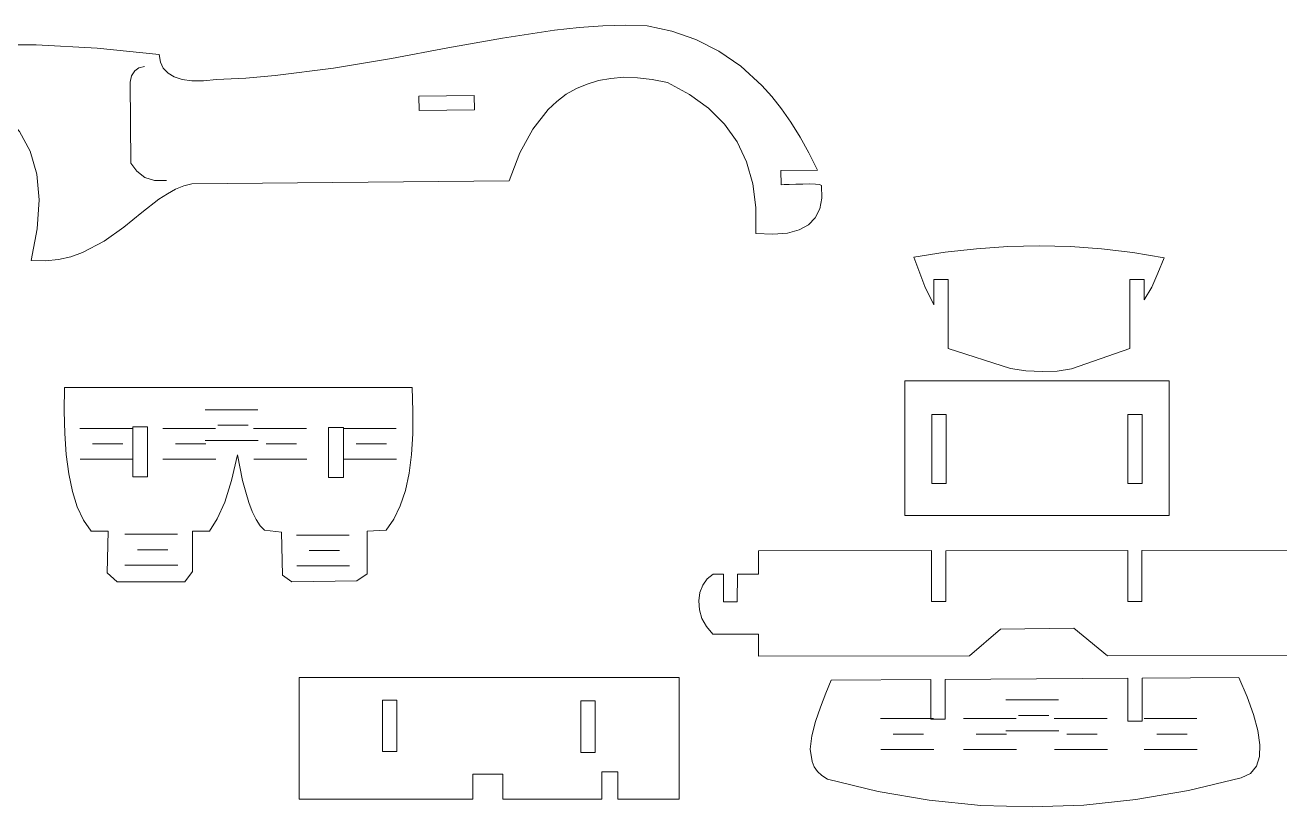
# Model space of a CAD drawing. Header units: millimetres. Extents: x -278 to 544, y 0 to 574.
# Drawn here: x 125.8 to 389, y 410.2 to 574.2 of the extents above; entities that cross this region are included whole.
import ezdxf

# ---------------------------------------------------------------- set-up
doc = ezdxf.new("R2010")
doc.units = ezdxf.units.MM
doc.header["$MEASUREMENT"] = 0
doc.layers.add('Camada 1', color=7, linetype='Continuous')
doc.layers.add('P', color=7, linetype='Continuous')

msp = doc.modelspace()

# ---------------------------------------------------------------- linework, layer by layer
at = {"layer": 'Camada 1', "color": 250, "lineweight": 9}
for points, knots in [([(146.5209, 531.8357), (146.5209, 531.8357), (150.3519, 534.8921), (150.3519, 534.8921), (150.3519, 534.8921), (150.3519, 534.8921), (153.9219, 537.6548), (153.9219, 537.6548), (153.9219, 537.6548), (153.9219, 537.6548), (155.6827, 538.8372), (155.6827, 538.8372), (155.6827, 538.8372), (155.6827, 538.8372), (157.4187, 539.8077), (157.4187, 539.8077), (157.4187, 539.8077), (157.4187, 539.8077), (159.1053, 540.4868), (159.1053, 540.4868), (159.1053, 540.4868), (159.1053, 540.4868), (160.8473, 540.8754), (160.8473, 540.8754), (160.8473, 540.8754), (160.8473, 540.8754), (227.3342, 541.5656), (227.3342, 541.5656), (227.3342, 541.5656), (227.3342, 541.5656), (229.575, 547.3822), (229.575, 547.3822), (229.575, 547.3822), (229.575, 547.3822), (232.303, 552.3593), (232.303, 552.3593), (232.303, 552.3593), (232.303, 552.3593), (235.5407, 556.4941), (235.5407, 556.4941), (235.5407, 556.4941), (235.5407, 556.4941), (237.3488, 558.1795), (237.3488, 558.1795), (237.3488, 558.1795), (237.3488, 558.1795), (239.3178, 559.682), (239.3178, 559.682), (239.3178, 559.682), (239.3178, 559.682), (241.4473, 560.8951), (241.4473, 560.8951), (241.4473, 560.8951), (241.4473, 560.8951), (243.7131, 561.8442), (243.7131, 561.8442), (243.7131, 561.8442), (243.7131, 561.8442), (246.1148, 562.5577), (246.1148, 562.5577), (246.1148, 562.5577), (246.1148, 562.5577), (248.702, 563.0346), (248.702, 563.0346), (248.702, 563.0346), (248.702, 563.0346), (251.4255, 563.2474), (251.4255, 563.2474), (251.4255, 563.2474), (251.4255, 563.2474), (254.2842, 563.145), (254.2842, 563.145), (254.2842, 563.145), (254.2842, 563.145), (257.3301, 562.7791), (257.3301, 562.7791), (257.3301, 562.7791), (257.3301, 562.7791), (260.5648, 562.1512), (260.5648, 562.1512), (260.5648, 562.1512), (260.5648, 562.1512), (265.1959, 559.6596), (265.1959, 559.6596), (265.1959, 559.6596), (265.1959, 559.6596), (269.1937, 556.7639), (269.1937, 556.7639), (269.1937, 556.7639), (269.1937, 556.7639), (272.5107, 553.4112), (272.5107, 553.4112), (272.5107, 553.4112), (272.5107, 553.4112), (275.1415, 549.6823), (275.1415, 549.6823), (275.1415, 549.6823), (275.1415, 549.6823), (277.1171, 545.4951), (277.1171, 545.4951), (277.1171, 545.4951), (277.1171, 545.4951), (278.4606, 540.9308), (278.4606, 540.9308), (278.4606, 540.9308), (278.4606, 540.9308), (279.0944, 535.9376), (279.0944, 535.9376), (279.0944, 535.9376), (279.0944, 535.9376), (279.0712, 530.5131), (279.0712, 530.5131), (279.0712, 530.5131), (279.0712, 530.5131), (282.646, 530.3642), (282.646, 530.3642), (282.646, 530.3642), (282.646, 530.3642), (285.7129, 530.582), (285.7129, 530.582), (285.7129, 530.582), (285.7129, 530.582), (288.1662, 531.242), (288.1662, 531.242), (288.1662, 531.242), (288.1662, 531.242), (290.1399, 532.2946), (290.1399, 532.2946), (290.1399, 532.2946), (290.1399, 532.2946), (291.5272, 533.764), (291.5272, 533.764), (291.5272, 533.764), (291.5272, 533.764), (292.4874, 535.6266), (292.4874, 535.6266), (292.4874, 535.6266), (292.4874, 535.6266), (292.9125, 537.8796), (292.9125, 537.8796), (292.9125, 537.8796), (292.9125, 537.8796), (292.859, 540.5777), (292.859, 540.5777), (292.859, 540.5777), (292.859, 540.5777), (292.4599, 540.7326), (292.4599, 540.7326), (292.4599, 540.7326), (292.4599, 540.7326), (291.5858, 540.83), (291.5858, 540.83), (291.5858, 540.83), (291.5858, 540.83), (290.3688, 540.8699), (290.3688, 540.8699), (290.3688, 540.8699), (290.3688, 540.8699), (288.9139, 540.8548), (288.9139, 540.8548), (288.9139, 540.8548), (288.9139, 540.8548), (287.4575, 540.8397), (287.4575, 540.8397), (287.4575, 540.8397), (287.4575, 540.8397), (286.1096, 540.7732), (286.1096, 540.7732), (286.1096, 540.7732), (286.1096, 540.7732), (284.9985, 540.7346), (284.9985, 540.7346), (284.9985, 540.7346), (284.9985, 540.7346), (284.364, 540.7281), (284.364, 540.7281), (284.364, 540.7281), (284.364, 540.7281), (284.333, 543.7174), (284.333, 543.7174), (284.333, 543.7174), (284.333, 543.7174), (292.005, 543.797), (292.005, 543.797), (292.005, 543.797), (292.005, 543.797), (290.1948, 547.3769), (290.1948, 547.3769), (290.1948, 547.3769), (290.1948, 547.3769), (288.387, 550.7184), (288.387, 550.7184), (288.387, 550.7184), (288.387, 550.7184), (286.4497, 553.8214), (286.4497, 553.8214), (286.4497, 553.8214), (286.4497, 553.8214), (284.4902, 556.6047), (284.4902, 556.6047), (284.4902, 556.6047), (284.4902, 556.6047), (282.4246, 559.2039), (282.4246, 559.2039), (282.4246, 559.2039), (282.4246, 559.2039), (280.3108, 561.5356), (280.3108, 561.5356), (280.3108, 561.5356), (280.3108, 561.5356), (275.9292, 565.5658), (275.9292, 565.5658), (275.9292, 565.5658), (275.9292, 565.5658), (271.2924, 568.7459), (271.2924, 568.7459), (271.2924, 568.7459), (271.2924, 568.7459), (266.4777, 571.156), (266.4777, 571.156), (266.4777, 571.156), (266.4777, 571.156), (261.4853, 572.9043), (261.4853, 572.9043), (261.4853, 572.9043), (261.4853, 572.9043), (256.3147, 574.0402), (256.3147, 574.0402), (256.3147, 574.0402), (256.3147, 574.0402), (251.7872, 574.2062), (251.7872, 574.2062), (251.7872, 574.2062), (251.7872, 574.2062), (247.0258, 574.0773), (247.0258, 574.0773), (247.0258, 574.0773), (247.0258, 574.0773), (242.0299, 573.7074), (242.0299, 573.7074), (242.0299, 573.7074), (242.0299, 573.7074), (236.8499, 573.1511), (236.8499, 573.1511), (236.8499, 573.1511), (236.8499, 573.1511), (225.9917, 571.4768), (225.9917, 571.4768), (225.9917, 571.4768), (225.9917, 571.4768), (214.5298, 569.4257), (214.5298, 569.4257), (214.5298, 569.4257), (214.5298, 569.4257), (202.6724, 567.186), (202.6724, 567.186), (202.6724, 567.186), (202.6724, 567.186), (190.5219, 565.1547), (190.5219, 565.1547), (190.5219, 565.1547), (190.5219, 565.1547), (178.2599, 563.5994), (178.2599, 563.5994), (178.2599, 563.5994), (178.2599, 563.5994), (172.1269, 563.0857), (172.1269, 563.0857), (172.1269, 563.0857), (172.1269, 563.0857), (165.9647, 562.7832), (165.9647, 562.7832), (165.9647, 562.7832), (165.9647, 562.7832), (163.243, 562.5434), (163.243, 562.5434), (163.243, 562.5434), (163.243, 562.5434), (160.8084, 562.5452), (160.8084, 562.5452), (160.8084, 562.5452), (160.8084, 562.5452), (158.794, 562.8153), (158.794, 562.8153), (158.794, 562.8153), (158.794, 562.8153), (157.122, 563.3274), (157.122, 563.3274), (157.122, 563.3274), (157.122, 563.3274), (155.8179, 564.1074), (155.8179, 564.1074), (155.8179, 564.1074), (155.8179, 564.1074), (154.8275, 565.1547), (154.8275, 565.1547), (154.8275, 565.1547), (154.8275, 565.1547), (154.232, 566.4461), (154.232, 566.4461), (154.232, 566.4461), (154.232, 566.4461), (153.9771, 568.0305), (153.9771, 568.0305), (153.9771, 568.0305), (153.9771, 568.0305), (140.9454, 569.3773), (140.9454, 569.3773), (140.9454, 569.3773), (140.9454, 569.3773), (128.1575, 570.0651), (128.1575, 570.0651), (128.1575, 570.0651), (128.1575, 570.0651), (115.5626, 570.0919), (115.5626, 570.0919), (115.5626, 570.0919), (115.5626, 570.0919), (103.1594, 569.5671), (103.1594, 569.5671), (103.1594, 569.5671), (103.1594, 569.5671), (98.2213, 568.5363), (98.2213, 568.5363), (98.2213, 568.5363), (98.2213, 568.5363), (93.656, 567.4313), (93.656, 567.4313), (93.656, 567.4313), (93.656, 567.4313), (89.4597, 566.3287), (89.4597, 566.3287), (89.4597, 566.3287), (89.4597, 566.3287), (85.6345, 565.1774), (85.6345, 565.1774), (85.6345, 565.1774), (85.6345, 565.1774), (82.1545, 564.0043), (82.1545, 564.0043), (82.1545, 564.0043), (82.1545, 564.0043), (79.0185, 562.7806), (79.0185, 562.7806), (79.0185, 562.7806), (79.0185, 562.7806), (76.2266, 561.5081), (76.2266, 561.5081), (76.2266, 561.5081), (76.2266, 561.5081), (73.7277, 560.1861), (73.7277, 560.1861), (73.7277, 560.1861), (73.7277, 560.1861), (71.598, 558.8409), (71.598, 558.8409), (71.598, 558.8409), (71.598, 558.8409), (69.7326, 557.4715), (69.7326, 557.4715), (69.7326, 557.4715), (69.7326, 557.4715), (68.2128, 556.0531), (68.2128, 556.0531), (68.2128, 556.0531), (68.2128, 556.0531), (66.9842, 554.6123), (66.9842, 554.6123), (66.9842, 554.6123), (66.9842, 554.6123), (66.0468, 553.1475), (66.0468, 553.1475), (66.0468, 553.1475), (66.0468, 553.1475), (65.428, 551.632), (65.428, 551.632), (65.428, 551.632), (65.428, 551.632), (65.0462, 550.1204), (65.0462, 550.1204), (65.0462, 550.1204), (65.0462, 550.1204), (64.9577, 548.5309), (64.9577, 548.5309), (64.9577, 548.5309), (64.9577, 548.5309), (71.4658, 548.5985), (71.4658, 548.5985), (71.4658, 548.5985), (71.4658, 548.5985), (71.4966, 545.6361), (71.4966, 545.6361), (71.4966, 545.6361), (71.4966, 545.6361), (60.4682, 545.1781), (60.4682, 545.1781), (60.4682, 545.1781), (60.4682, 545.1781), (60.9684, 542.8012), (60.9684, 542.8012), (60.9684, 542.8012), (60.9684, 542.8012), (61.9415, 540.8267), (61.9415, 540.8267), (61.9415, 540.8267), (61.9415, 540.8267), (63.4663, 539.3079), (63.4663, 539.3079), (63.4663, 539.3079), (63.4663, 539.3079), (65.4878, 538.2174), (65.4878, 538.2174), (65.4878, 538.2174), (65.4878, 538.2174), (68.009, 537.5295), (68.009, 537.5295), (68.009, 537.5295), (68.009, 537.5295), (71.0542, 537.2431), (71.0542, 537.2431), (71.0542, 537.2431), (71.0542, 537.2431), (74.6259, 537.3867), (74.6259, 537.3867), (74.6259, 537.3867), (74.6259, 537.3867), (78.7212, 537.9587), (78.7212, 537.9587), (78.7212, 537.9587), (78.7212, 537.9587), (79.1631, 541.1915), (79.1631, 541.1915), (79.1631, 541.1915), (79.1631, 541.1915), (79.9001, 544.1888), (79.9001, 544.1888), (79.9001, 544.1888), (79.9001, 544.1888), (80.7699, 546.949), (80.7699, 546.949), (80.7699, 546.949), (80.7699, 546.949), (81.9081, 549.4479), (81.9081, 549.4479), (81.9081, 549.4479), (81.9081, 549.4479), (83.2614, 551.7376), (83.2614, 551.7376), (83.2614, 551.7376), (83.2614, 551.7376), (84.8277, 553.7385), (84.8277, 553.7385), (84.8277, 553.7385), (84.8277, 553.7385), (86.608, 555.503), (86.608, 555.503), (86.608, 555.503), (86.608, 555.503), (88.6034, 557.0583), (88.6034, 557.0583), (88.6034, 557.0583), (88.6034, 557.0583), (90.8653, 558.3794), (90.8653, 558.3794), (90.8653, 558.3794), (90.8653, 558.3794), (93.3151, 559.3829), (93.3151, 559.3829), (93.3151, 559.3829), (93.3151, 559.3829), (96.0067, 560.2058), (96.0067, 560.2058), (96.0067, 560.2058), (96.0067, 560.2058), (98.8837, 560.7907), (98.8837, 560.7907), (98.8837, 560.7907), (98.8837, 560.7907), (102.029, 561.1144), (102.029, 561.1144), (102.029, 561.1144), (102.029, 561.1144), (105.3886, 561.1763), (105.3886, 561.1763), (105.3886, 561.1763), (105.3886, 561.1763), (108.9636, 561.0019), (108.9636, 561.0019), (108.9636, 561.0019), (108.9636, 561.0019), (112.7508, 560.6167), (112.7508, 560.6167), (112.7508, 560.6167), (112.7508, 560.6167), (117.59, 558.3118), (117.59, 558.3118), (117.59, 558.3118), (117.59, 558.3118), (121.5622, 555.4174), (121.5622, 555.4174), (121.5622, 555.4174), (121.5622, 555.4174), (124.6952, 551.8767), (124.6952, 551.8767), (124.6952, 551.8767), (124.6952, 551.8767), (126.9087, 547.746), (126.9087, 547.746), (126.9087, 547.746), (126.9087, 547.746), (128.2804, 542.9179), (128.2804, 542.9179), (128.2804, 542.9179), (128.2804, 542.9179), (128.7864, 537.5259), (128.7864, 537.5259), (128.7864, 537.5259), (128.7864, 537.5259), (128.399, 531.4885), (128.399, 531.4885), (128.399, 531.4885), (128.399, 531.4885), (127.1468, 524.8077), (127.1468, 524.8077), (127.1468, 524.8077), (127.1468, 524.8077), (130.1102, 524.7319), (130.1102, 524.7319), (130.1102, 524.7319), (130.1102, 524.7319), (132.8331, 524.9987), (132.8331, 524.9987), (132.8331, 524.9987), (132.8331, 524.9987), (135.4459, 525.6079), (135.4459, 525.6079), (135.4459, 525.6079), (135.4459, 525.6079), (137.8985, 526.4809), (137.8985, 526.4809), (137.8985, 526.4809), (137.8985, 526.4809), (142.45, 528.9088), (142.45, 528.9088), (142.45, 528.9088), (142.45, 528.9088), (146.5209, 531.8357), (146.5209, 531.8357)], [0, 0, 0, 0, 0.00724638, 0.00724638, 0.00724638, 0.00724638, 0.01449275, 0.01449275, 0.01449275, 0.01449275, 0.02173913, 0.02173913, 0.02173913, 0.02173913, 0.02898551, 0.02898551, 0.02898551, 0.02898551, 0.03623188, 0.03623188, 0.03623188, 0.03623188, 0.04347826, 0.04347826, 0.04347826, 0.04347826, 0.05072464, 0.05072464, 0.05072464, 0.05072464, 0.05797101, 0.05797101, 0.05797101, 0.05797101, 0.06521739, 0.06521739, 0.06521739, 0.06521739, 0.07246377, 0.07246377, 0.07246377, 0.07246377, 0.07971014, 0.07971014, 0.07971014, 0.07971014, 0.08695652, 0.08695652, 0.08695652, 0.08695652, 0.0942029, 0.0942029, 0.0942029, 0.0942029, 0.10144928, 0.10144928, 0.10144928, 0.10144928, 0.10869565, 0.10869565, 0.10869565, 0.10869565, 0.11594203, 0.11594203, 0.11594203, 0.11594203, 0.12318841, 0.12318841, 0.12318841, 0.12318841, 0.13043478, 0.13043478, 0.13043478, 0.13043478, 0.13768116, 0.13768116, 0.13768116, 0.13768116, 0.14492754, 0.14492754, 0.14492754, 0.14492754, 0.15217391, 0.15217391, 0.15217391, 0.15217391, 0.15942029, 0.15942029, 0.15942029, 0.15942029, 0.16666667, 0.16666667, 0.16666667, 0.16666667, 0.17391304, 0.17391304, 0.17391304, 0.17391304, 0.18115942, 0.18115942, 0.18115942, 0.18115942, 0.1884058, 0.1884058, 0.1884058, 0.1884058, 0.19565217, 0.19565217, 0.19565217, 0.19565217, 0.20289855, 0.20289855, 0.20289855, 0.20289855, 0.21014493, 0.21014493, 0.21014493, 0.21014493, 0.2173913, 0.2173913, 0.2173913, 0.2173913, 0.22463768, 0.22463768, 0.22463768, 0.22463768, 0.23188406, 0.23188406, 0.23188406, 0.23188406, 0.23913043, 0.23913043, 0.23913043, 0.23913043, 0.24637681, 0.24637681, 0.24637681, 0.24637681, 0.25362319, 0.25362319, 0.25362319, 0.25362319, 0.26086957, 0.26086957, 0.26086957, 0.26086957, 0.26811594, 0.26811594, 0.26811594, 0.26811594, 0.27536232, 0.27536232, 0.27536232, 0.27536232, 0.2826087, 0.2826087, 0.2826087, 0.2826087, 0.28985507, 0.28985507, 0.28985507, 0.28985507, 0.29710145, 0.29710145, 0.29710145, 0.29710145, 0.30434783, 0.30434783, 0.30434783, 0.30434783, 0.3115942, 0.3115942, 0.3115942, 0.3115942, 0.31884058, 0.31884058, 0.31884058, 0.31884058, 0.32608696, 0.32608696, 0.32608696, 0.32608696, 0.33333333, 0.33333333, 0.33333333, 0.33333333, 0.34057971, 0.34057971, 0.34057971, 0.34057971, 0.34782609, 0.34782609, 0.34782609, 0.34782609, 0.35507246, 0.35507246, 0.35507246, 0.35507246, 0.36231884, 0.36231884, 0.36231884, 0.36231884, 0.36956522, 0.36956522, 0.36956522, 0.36956522, 0.37681159, 0.37681159, 0.37681159, 0.37681159, 0.38405797, 0.38405797, 0.38405797, 0.38405797, 0.39130435, 0.39130435, 0.39130435, 0.39130435, 0.39855072, 0.39855072, 0.39855072, 0.39855072, 0.4057971, 0.4057971, 0.4057971, 0.4057971, 0.41304348, 0.41304348, 0.41304348, 0.41304348, 0.42028986, 0.42028986, 0.42028986, 0.42028986, 0.42753623, 0.42753623, 0.42753623, 0.42753623, 0.43478261, 0.43478261, 0.43478261, 0.43478261, 0.44202899, 0.44202899, 0.44202899, 0.44202899, 0.44927536, 0.44927536, 0.44927536, 0.44927536, 0.45652174, 0.45652174, 0.45652174, 0.45652174, 0.46376812, 0.46376812, 0.46376812, 0.46376812, 0.47101449, 0.47101449, 0.47101449, 0.47101449, 0.47826087, 0.47826087, 0.47826087, 0.47826087, 0.48550725, 0.48550725, 0.48550725, 0.48550725, 0.49275362, 0.49275362, 0.49275362, 0.49275362, 0.5, 0.5, 0.5, 0.5, 0.50724638, 0.50724638, 0.50724638, 0.50724638, 0.51449275, 0.51449275, 0.51449275, 0.51449275, 0.52173913, 0.52173913, 0.52173913, 0.52173913, 0.52898551, 0.52898551, 0.52898551, 0.52898551, 0.53623188, 0.53623188, 0.53623188, 0.53623188, 0.54347826, 0.54347826, 0.54347826, 0.54347826, 0.55072464, 0.55072464, 0.55072464, 0.55072464, 0.55797101, 0.55797101, 0.55797101, 0.55797101, 0.56521739, 0.56521739, 0.56521739, 0.56521739, 0.57246377, 0.57246377, 0.57246377, 0.57246377, 0.57971014, 0.57971014, 0.57971014, 0.57971014, 0.58695652, 0.58695652, 0.58695652, 0.58695652, 0.5942029, 0.5942029, 0.5942029, 0.5942029, 0.60144928, 0.60144928, 0.60144928, 0.60144928, 0.60869565, 0.60869565, 0.60869565, 0.60869565, 0.61594203, 0.61594203, 0.61594203, 0.61594203, 0.62318841, 0.62318841, 0.62318841, 0.62318841, 0.63043478, 0.63043478, 0.63043478, 0.63043478, 0.63768116, 0.63768116, 0.63768116, 0.63768116, 0.64492754, 0.64492754, 0.64492754, 0.64492754, 0.65217391, 0.65217391, 0.65217391, 0.65217391, 0.65942029, 0.65942029, 0.65942029, 0.65942029, 0.66666667, 0.66666667, 0.66666667, 0.66666667, 0.67391304, 0.67391304, 0.67391304, 0.67391304, 0.68115942, 0.68115942, 0.68115942, 0.68115942, 0.6884058, 0.6884058, 0.6884058, 0.6884058, 0.69565217, 0.69565217, 0.69565217, 0.69565217, 0.70289855, 0.70289855, 0.70289855, 0.70289855, 0.71014493, 0.71014493, 0.71014493, 0.71014493, 0.7173913, 0.7173913, 0.7173913, 0.7173913, 0.72463768, 0.72463768, 0.72463768, 0.72463768, 0.73188406, 0.73188406, 0.73188406, 0.73188406, 0.73913043, 0.73913043, 0.73913043, 0.73913043, 0.74637681, 0.74637681, 0.74637681, 0.74637681, 0.75362319, 0.75362319, 0.75362319, 0.75362319, 0.76086957, 0.76086957, 0.76086957, 0.76086957, 0.76811594, 0.76811594, 0.76811594, 0.76811594, 0.77536232, 0.77536232, 0.77536232, 0.77536232, 0.7826087, 0.7826087, 0.7826087, 0.7826087, 0.78985507, 0.78985507, 0.78985507, 0.78985507, 0.79710145, 0.79710145, 0.79710145, 0.79710145, 0.80434783, 0.80434783, 0.80434783, 0.80434783, 0.8115942, 0.8115942, 0.8115942, 0.8115942, 0.81884058, 0.81884058, 0.81884058, 0.81884058, 0.82608696, 0.82608696, 0.82608696, 0.82608696, 0.83333333, 0.83333333, 0.83333333, 0.83333333, 0.84057971, 0.84057971, 0.84057971, 0.84057971, 0.84782609, 0.84782609, 0.84782609, 0.84782609, 0.85507246, 0.85507246, 0.85507246, 0.85507246, 0.86231884, 0.86231884, 0.86231884, 0.86231884, 0.86956522, 0.86956522, 0.86956522, 0.86956522, 0.87681159, 0.87681159, 0.87681159, 0.87681159, 0.88405797, 0.88405797, 0.88405797, 0.88405797, 0.89130435, 0.89130435, 0.89130435, 0.89130435, 0.89855072, 0.89855072, 0.89855072, 0.89855072, 0.9057971, 0.9057971, 0.9057971, 0.9057971, 0.91304348, 0.91304348, 0.91304348, 0.91304348, 0.92028986, 0.92028986, 0.92028986, 0.92028986, 0.92753623, 0.92753623, 0.92753623, 0.92753623, 0.93478261, 0.93478261, 0.93478261, 0.93478261, 0.94202899, 0.94202899, 0.94202899, 0.94202899, 0.94927536, 0.94927536, 0.94927536, 0.94927536, 0.95652174, 0.95652174, 0.95652174, 0.95652174, 0.96376812, 0.96376812, 0.96376812, 0.96376812, 0.97101449, 0.97101449, 0.97101449, 0.97101449, 0.97826087, 0.97826087, 0.97826087, 0.97826087, 0.98550725, 0.98550725, 0.98550725, 0.98550725, 1, 1, 1, 1]), ([(208.4738, 556.3009), (208.4738, 556.3009), (220.0621, 556.4212), (220.0621, 556.4212), (220.0621, 556.4212), (220.0621, 556.4212), (220.031, 559.421), (220.031, 559.421), (220.031, 559.421), (220.031, 559.421), (208.4426, 559.3007), (208.4426, 559.3007), (208.4426, 559.3007), (208.4426, 559.3007), (208.4738, 556.3009), (208.4738, 556.3009)], [0, 0, 0, 0, 0.2, 0.2, 0.2, 0.2, 0.4, 0.4, 0.4, 0.4, 0.6, 0.6, 0.6, 0.6, 1, 1, 1, 1]), ([(312.248, 525.5421), (312.248, 525.5421), (318.8105, 526.5741), (318.8105, 526.5741), (318.8105, 526.5741), (318.8105, 526.5741), (325.346, 527.2881), (325.346, 527.2881), (325.346, 527.2881), (325.346, 527.2881), (331.907, 527.7381), (331.907, 527.7381), (331.907, 527.7381), (331.907, 527.7381), (338.495, 527.8971), (338.495, 527.8971), (338.495, 527.8971), (338.495, 527.8971), (345.0575, 527.7381), (345.0575, 527.7381), (345.0575, 527.7381), (345.0575, 527.7381), (351.5915, 527.2611), (351.5915, 527.2611), (351.5915, 527.2611), (351.5915, 527.2611), (358.154, 526.4946), (358.154, 526.4946), (358.154, 526.4946), (358.154, 526.4946), (364.6895, 525.3831), (364.6895, 525.3831), (364.6895, 525.3831), (364.6895, 525.3831), (363.419, 522.1821), (363.419, 522.1821), (363.419, 522.1821), (363.419, 522.1821), (362.123, 519.2451), (362.123, 519.2451), (362.123, 519.2451), (362.123, 519.2451), (360.5484, 516.598), (360.5484, 516.598), (360.5484, 516.598), (360.5484, 516.598), (360.5484, 520.8336), (360.5484, 520.8336), (360.5484, 520.8336), (360.5484, 520.8336), (357.5484, 520.8336), (357.5484, 520.8336), (357.5484, 520.8336), (357.5484, 520.8336), (357.5484, 506.3346), (357.5484, 506.3346), (357.5484, 506.3346), (357.5484, 506.3346), (345.269, 502.1256), (345.269, 502.1256), (345.269, 502.1256), (345.269, 502.1256), (342.305, 501.6231), (342.305, 501.6231), (342.305, 501.6231), (342.305, 501.6231), (339.209, 501.5706), (339.209, 501.5706), (339.209, 501.5706), (339.209, 501.5706), (335.717, 501.7026), (335.717, 501.7026), (335.717, 501.7026), (335.717, 501.7026), (332.489, 502.1796), (332.489, 502.1796), (332.489, 502.1796), (332.489, 502.1796), (319.4415, 506.3346), (319.4415, 506.3346), (319.4415, 506.3346), (319.4415, 506.3346), (319.4415, 520.8336), (319.4415, 520.8336), (319.4415, 520.8336), (319.4415, 520.8336), (316.4415, 520.8336), (316.4415, 520.8336), (316.4415, 520.8336), (316.4415, 520.8336), (316.4415, 515.5187), (316.4415, 515.5187), (316.4415, 515.5187), (316.4415, 515.5187), (314.498, 519.3501), (314.498, 519.3501), (314.498, 519.3501), (314.498, 519.3501), (312.248, 525.5421), (312.248, 525.5421)], [0, 0, 0, 0, 0.03846154, 0.03846154, 0.03846154, 0.03846154, 0.07692308, 0.07692308, 0.07692308, 0.07692308, 0.11538462, 0.11538462, 0.11538462, 0.11538462, 0.15384615, 0.15384615, 0.15384615, 0.15384615, 0.19230769, 0.19230769, 0.19230769, 0.19230769, 0.23076923, 0.23076923, 0.23076923, 0.23076923, 0.26923077, 0.26923077, 0.26923077, 0.26923077, 0.30769231, 0.30769231, 0.30769231, 0.30769231, 0.34615385, 0.34615385, 0.34615385, 0.34615385, 0.38461538, 0.38461538, 0.38461538, 0.38461538, 0.42307692, 0.42307692, 0.42307692, 0.42307692, 0.46153846, 0.46153846, 0.46153846, 0.46153846, 0.5, 0.5, 0.5, 0.5, 0.53846154, 0.53846154, 0.53846154, 0.53846154, 0.57692308, 0.57692308, 0.57692308, 0.57692308, 0.61538462, 0.61538462, 0.61538462, 0.61538462, 0.65384615, 0.65384615, 0.65384615, 0.65384615, 0.69230769, 0.69230769, 0.69230769, 0.69230769, 0.73076923, 0.73076923, 0.73076923, 0.73076923, 0.76923077, 0.76923077, 0.76923077, 0.76923077, 0.80769231, 0.80769231, 0.80769231, 0.80769231, 0.84615385, 0.84615385, 0.84615385, 0.84615385, 0.88461538, 0.88461538, 0.88461538, 0.88461538, 0.92307692, 0.92307692, 0.92307692, 0.92307692, 1, 1, 1, 1]), ([(134.0871, 498.2022), (134.0871, 498.2022), (207.0051, 498.2022), (207.0051, 498.2022), (207.0051, 498.2022), (207.0051, 498.2022), (207.1911, 493.2012), (207.1911, 493.2012), (207.1911, 493.2012), (207.1911, 493.2012), (207.1641, 488.4912), (207.1641, 488.4912), (207.1641, 488.4912), (207.1641, 488.4912), (206.9001, 484.1517), (206.9001, 484.1517), (206.9001, 484.1517), (206.9001, 484.1517), (206.3976, 480.1842), (206.3976, 480.1842), (206.3976, 480.1842), (206.3976, 480.1842), (205.6026, 476.5857), (205.6026, 476.5857), (205.6026, 476.5857), (205.6026, 476.5857), (204.5181, 473.3577), (204.5181, 473.3577), (204.5181, 473.3577), (204.5181, 473.3577), (203.1951, 470.5797), (203.1951, 470.5797), (203.1951, 470.5797), (203.1951, 470.5797), (201.5556, 468.2517), (201.5556, 468.2517), (201.5556, 468.2517), (201.5556, 468.2517), (197.5596, 468.0387), (197.5596, 468.0387), (197.5596, 468.0387), (197.5596, 468.0387), (197.5596, 459.0702), (197.5596, 459.0702), (197.5596, 459.0702), (197.5596, 459.0702), (195.3906, 457.6407), (195.3906, 457.6407), (195.3906, 457.6407), (195.3906, 457.6407), (181.7646, 457.4037), (181.7646, 457.4037), (181.7646, 457.4037), (181.7646, 457.4037), (179.8326, 458.8317), (179.8326, 458.8317), (179.8326, 458.8317), (179.8326, 458.8317), (179.6211, 467.8017), (179.6211, 467.8017), (179.6211, 467.8017), (179.6211, 467.8017), (176.0751, 468.2517), (176.0751, 468.2517), (176.0751, 468.2517), (176.0751, 468.2517), (175.1226, 469.1772), (175.1226, 469.1772), (175.1226, 469.1772), (175.1226, 469.1772), (174.2766, 470.5002), (174.2766, 470.5002), (174.2766, 470.5002), (174.2766, 470.5002), (173.4831, 472.1397), (173.4831, 472.1397), (173.4831, 472.1397), (173.4831, 472.1397), (172.7691, 474.0447), (172.7691, 474.0447), (172.7691, 474.0447), (172.7691, 474.0447), (172.1076, 476.2152), (172.1076, 476.2152), (172.1076, 476.2152), (172.1076, 476.2152), (171.4716, 478.6497), (171.4716, 478.6497), (171.4716, 478.6497), (171.4716, 478.6497), (170.3871, 484.0737), (170.3871, 484.0737), (170.3871, 484.0737), (170.3871, 484.0737), (169.1166, 478.6497), (169.1166, 478.6497), (169.1166, 478.6497), (169.1166, 478.6497), (167.7156, 474.1512), (167.7156, 474.1512), (167.7156, 474.1512), (167.7156, 474.1512), (166.1541, 470.6322), (166.1541, 470.6322), (166.1541, 470.6322), (166.1541, 470.6322), (164.5401, 468.0387), (164.5401, 468.0387), (164.5401, 468.0387), (164.5401, 468.0387), (160.9686, 468.0387), (160.9686, 468.0387), (160.9686, 468.0387), (160.9686, 468.0387), (160.9686, 459.5457), (160.9686, 459.5457), (160.9686, 459.5457), (160.9686, 459.5457), (159.3276, 457.4037), (159.3276, 457.4037), (159.3276, 457.4037), (159.3276, 457.4037), (145.1721, 457.4037), (145.1721, 457.4037), (145.1721, 457.4037), (145.1721, 457.4037), (143.0556, 459.3087), (143.0556, 459.3087), (143.0556, 459.3087), (143.0556, 459.3087), (143.2941, 468.0387), (143.2941, 468.0387), (143.2941, 468.0387), (143.2941, 468.0387), (139.7226, 468.0387), (139.7226, 468.0387), (139.7226, 468.0387), (139.7226, 468.0387), (138.1086, 470.3412), (138.1086, 470.3412), (138.1086, 470.3412), (138.1086, 470.3412), (136.7856, 473.1192), (136.7856, 473.1192), (136.7856, 473.1192), (136.7856, 473.1192), (135.7791, 476.3742), (135.7791, 476.3742), (135.7791, 476.3742), (135.7791, 476.3742), (134.9856, 480.0777), (134.9856, 480.0777), (134.9856, 480.0777), (134.9856, 480.0777), (134.4831, 484.1262), (134.4831, 484.1262), (134.4831, 484.1262), (134.4831, 484.1262), (134.1651, 488.5182), (134.1651, 488.5182), (134.1651, 488.5182), (134.1651, 488.5182), (134.0601, 493.2012), (134.0601, 493.2012), (134.0601, 493.2012), (134.0601, 493.2012), (134.0871, 498.2022), (134.0871, 498.2022)], [0, 0, 0, 0, 0.02325581, 0.02325581, 0.02325581, 0.02325581, 0.04651163, 0.04651163, 0.04651163, 0.04651163, 0.06976744, 0.06976744, 0.06976744, 0.06976744, 0.09302326, 0.09302326, 0.09302326, 0.09302326, 0.11627907, 0.11627907, 0.11627907, 0.11627907, 0.13953488, 0.13953488, 0.13953488, 0.13953488, 0.1627907, 0.1627907, 0.1627907, 0.1627907, 0.18604651, 0.18604651, 0.18604651, 0.18604651, 0.20930233, 0.20930233, 0.20930233, 0.20930233, 0.23255814, 0.23255814, 0.23255814, 0.23255814, 0.25581395, 0.25581395, 0.25581395, 0.25581395, 0.27906977, 0.27906977, 0.27906977, 0.27906977, 0.30232558, 0.30232558, 0.30232558, 0.30232558, 0.3255814, 0.3255814, 0.3255814, 0.3255814, 0.34883721, 0.34883721, 0.34883721, 0.34883721, 0.37209302, 0.37209302, 0.37209302, 0.37209302, 0.39534884, 0.39534884, 0.39534884, 0.39534884, 0.41860465, 0.41860465, 0.41860465, 0.41860465, 0.44186047, 0.44186047, 0.44186047, 0.44186047, 0.46511628, 0.46511628, 0.46511628, 0.46511628, 0.48837209, 0.48837209, 0.48837209, 0.48837209, 0.51162791, 0.51162791, 0.51162791, 0.51162791, 0.53488372, 0.53488372, 0.53488372, 0.53488372, 0.55813953, 0.55813953, 0.55813953, 0.55813953, 0.58139535, 0.58139535, 0.58139535, 0.58139535, 0.60465116, 0.60465116, 0.60465116, 0.60465116, 0.62790698, 0.62790698, 0.62790698, 0.62790698, 0.65116279, 0.65116279, 0.65116279, 0.65116279, 0.6744186, 0.6744186, 0.6744186, 0.6744186, 0.69767442, 0.69767442, 0.69767442, 0.69767442, 0.72093023, 0.72093023, 0.72093023, 0.72093023, 0.74418605, 0.74418605, 0.74418605, 0.74418605, 0.76744186, 0.76744186, 0.76744186, 0.76744186, 0.79069767, 0.79069767, 0.79069767, 0.79069767, 0.81395349, 0.81395349, 0.81395349, 0.81395349, 0.8372093, 0.8372093, 0.8372093, 0.8372093, 0.86046512, 0.86046512, 0.86046512, 0.86046512, 0.88372093, 0.88372093, 0.88372093, 0.88372093, 0.90697674, 0.90697674, 0.90697674, 0.90697674, 0.93023256, 0.93023256, 0.93023256, 0.93023256, 0.95348837, 0.95348837, 0.95348837, 0.95348837, 1, 1, 1, 1]), ([(310.3218, 499.5828), (310.3218, 499.5828), (365.7528, 499.5828), (365.7528, 499.5828), (365.7528, 499.5828), (365.7528, 499.5828), (365.7528, 471.3258), (365.7528, 471.3258), (365.7528, 471.3258), (365.7528, 471.3258), (310.3218, 471.3258), (310.3218, 471.3258), (310.3218, 471.3258), (310.3218, 471.3258), (310.3218, 499.5828), (310.3218, 499.5828)], [0, 0, 0, 0, 0.2, 0.2, 0.2, 0.2, 0.4, 0.4, 0.4, 0.4, 0.6, 0.6, 0.6, 0.6, 1, 1, 1, 1]), ([(318.9838, 492.5193), (318.9838, 492.5193), (318.9838, 478.0203), (318.9838, 478.0203), (318.9838, 478.0203), (318.9838, 478.0203), (315.9838, 478.0203), (315.9838, 478.0203), (315.9838, 478.0203), (315.9838, 478.0203), (315.9838, 492.5193), (315.9838, 492.5193), (315.9838, 492.5193), (315.9838, 492.5193), (318.9838, 492.5193), (318.9838, 492.5193)], [0, 0, 0, 0, 0.2, 0.2, 0.2, 0.2, 0.4, 0.4, 0.4, 0.4, 0.6, 0.6, 0.6, 0.6, 1, 1, 1, 1]), ([(360.0907, 492.5193), (360.0907, 492.5193), (360.0907, 478.0203), (360.0907, 478.0203), (360.0907, 478.0203), (360.0907, 478.0203), (357.0907, 478.0203), (357.0907, 478.0203), (357.0907, 478.0203), (357.0907, 478.0203), (357.0907, 492.5193), (357.0907, 492.5193), (357.0907, 492.5193), (357.0907, 492.5193), (360.0907, 492.5193), (360.0907, 492.5193)], [0, 0, 0, 0, 0.2, 0.2, 0.2, 0.2, 0.4, 0.4, 0.4, 0.4, 0.6, 0.6, 0.6, 0.6, 1, 1, 1, 1]), ([(148.4236, 479.4432), (148.4236, 479.4432), (148.4236, 489.9462), (148.4236, 489.9462), (148.4236, 489.9462), (148.4236, 489.9462), (151.4926, 489.9462), (151.4926, 489.9462), (151.4926, 489.9462), (151.4926, 489.9462), (151.4926, 479.4432), (151.4926, 479.4432), (151.4926, 479.4432), (151.4926, 479.4432), (148.4236, 479.4432), (148.4236, 479.4432)], [0, 0, 0, 0, 0.2, 0.2, 0.2, 0.2, 0.4, 0.4, 0.4, 0.4, 0.6, 0.6, 0.6, 0.6, 1, 1, 1, 1]), ([(189.505, 479.2842), (189.505, 479.2842), (189.505, 489.7887), (189.505, 489.7887), (189.505, 489.7887), (189.505, 489.7887), (192.5995, 489.7887), (192.5995, 489.7887), (192.5995, 489.7887), (192.5995, 489.7887), (192.5995, 479.2842), (192.5995, 479.2842), (192.5995, 479.2842), (192.5995, 479.2842), (189.505, 479.2842), (189.505, 479.2842)], [0, 0, 0, 0, 0.2, 0.2, 0.2, 0.2, 0.4, 0.4, 0.4, 0.4, 0.6, 0.6, 0.6, 0.6, 1, 1, 1, 1]), ([(396.1391, 447.1476), (396.1391, 447.1476), (396.1641, 441.9256), (396.1641, 441.9256), (396.1641, 441.9256), (396.1641, 441.9256), (352.8073, 441.8587), (352.8073, 441.8587), (352.8073, 441.8587), (352.8073, 441.8587), (345.7415, 447.7126), (345.7415, 447.7126), (345.7415, 447.7126), (345.7415, 447.7126), (330.4109, 447.4842), (330.4109, 447.4842), (330.4109, 447.4842), (330.4109, 447.4842), (323.8962, 441.8586), (323.8962, 441.8586), (323.8962, 441.8586), (323.8962, 441.8586), (279.6648, 441.788), (279.6648, 441.788), (279.6648, 441.788), (279.6648, 441.788), (279.6312, 446.4006), (279.6312, 446.4006), (279.6312, 446.4006), (279.6312, 446.4006), (270.0915, 446.4036), (270.0915, 446.4036), (270.0915, 446.4036), (270.0915, 446.4036), (268.7229, 448.017), (268.7229, 448.017), (268.7229, 448.017), (268.7229, 448.017), (267.7856, 449.713), (267.7856, 449.713), (267.7856, 449.713), (267.7856, 449.713), (267.2525, 451.5711), (267.2525, 451.5711), (267.2525, 451.5711), (267.2525, 451.5711), (267.1163, 453.4071), (267.1163, 453.4071), (267.1163, 453.4071), (267.1163, 453.4071), (267.3725, 455.1415), (267.3725, 455.1415), (267.3725, 455.1415), (267.3725, 455.1415), (267.9899, 456.698), (267.9899, 456.698), (267.9899, 456.698), (267.9899, 456.698), (268.9143, 458.051), (268.9143, 458.051), (268.9143, 458.051), (268.9143, 458.051), (270.1595, 459.0135), (270.1595, 459.0135), (270.1595, 459.0135), (270.1595, 459.0135), (272.3188, 458.9958), (272.3188, 458.9958), (272.3188, 458.9958), (272.3188, 458.9958), (272.3188, 453.1907), (272.3188, 453.1907), (272.3188, 453.1907), (272.3188, 453.1907), (275.1363, 453.1907), (275.1363, 453.1907), (275.1363, 453.1907), (275.1363, 453.1907), (275.2188, 459.0162), (275.2188, 459.0162), (275.2188, 459.0162), (275.2188, 459.0162), (279.6454, 458.9879), (279.6454, 458.9879), (279.6454, 458.9879), (279.6454, 458.9879), (279.631, 463.9434), (279.631, 463.9434), (279.631, 463.9434), (279.631, 463.9434), (315.957, 463.9562), (315.957, 463.9562), (315.957, 463.9562), (315.957, 463.9562), (315.9568, 453.2752), (315.9568, 453.2752), (315.9568, 453.2752), (315.9568, 453.2752), (318.9562, 453.2625), (318.9562, 453.2625), (318.9562, 453.2625), (318.9562, 453.2625), (318.9569, 463.9438), (318.9569, 463.9438), (318.9569, 463.9438), (318.9569, 463.9438), (357.0636, 464.0099), (357.0636, 464.0099), (357.0636, 464.0099), (357.0636, 464.0099), (357.0636, 453.2687), (357.0636, 453.2687), (357.0636, 453.2687), (357.0636, 453.2687), (360.0636, 453.2687), (360.0636, 453.2687), (360.0636, 453.2687), (360.0636, 453.2687), (360.0636, 463.9973), (360.0636, 463.9973), (360.0636, 463.9973), (360.0636, 463.9973), (396.1304, 464.056), (396.1304, 464.056), (396.1304, 464.056), (396.1304, 464.056), (396.1639, 459.4429), (396.1639, 459.4429), (396.1639, 459.4429), (396.1639, 459.4429), (400.4705, 459.2597), (400.4705, 459.2597), (400.4705, 459.2597), (400.4705, 459.2597), (400.5404, 453.1907), (400.5404, 453.1907), (400.5404, 453.1907), (400.5404, 453.1907), (403.3705, 453.1907), (403.3705, 453.1907), (403.3705, 453.1907), (403.3705, 453.1907), (403.3705, 459.2597), (403.3705, 459.2597), (403.3705, 459.2597), (403.3705, 459.2597), (406.0798, 459.0733), (406.0798, 459.0733), (406.0798, 459.0733), (406.0798, 459.0733), (407.0016, 458.0152), (407.0016, 458.0152), (407.0016, 458.0152), (407.0016, 458.0152), (407.6407, 456.6544), (407.6407, 456.6544), (407.6407, 456.6544), (407.6407, 456.6544), (408.0327, 455.1211), (408.0327, 455.1211), (408.0327, 455.1211), (408.0327, 455.1211), (408.1508, 453.4454), (408.1508, 453.4454), (408.1508, 453.4454), (408.1508, 453.4454), (408.0578, 451.7815), (408.0578, 451.7815), (408.0578, 451.7815), (408.0578, 451.7815), (407.6772, 450.1863), (407.6772, 450.1863), (407.6772, 450.1863), (407.6772, 450.1863), (407.0912, 448.7347), (407.0912, 448.7347), (407.0912, 448.7347), (407.0912, 448.7347), (406.306, 447.4806), (406.306, 447.4806), (406.306, 447.4806), (406.306, 447.4806), (396.1391, 447.1476), (396.1391, 447.1476)], [0, 0, 0, 0, 0.0212766, 0.0212766, 0.0212766, 0.0212766, 0.04255319, 0.04255319, 0.04255319, 0.04255319, 0.06382979, 0.06382979, 0.06382979, 0.06382979, 0.08510638, 0.08510638, 0.08510638, 0.08510638, 0.10638298, 0.10638298, 0.10638298, 0.10638298, 0.12765957, 0.12765957, 0.12765957, 0.12765957, 0.14893617, 0.14893617, 0.14893617, 0.14893617, 0.17021277, 0.17021277, 0.17021277, 0.17021277, 0.19148936, 0.19148936, 0.19148936, 0.19148936, 0.21276596, 0.21276596, 0.21276596, 0.21276596, 0.23404255, 0.23404255, 0.23404255, 0.23404255, 0.25531915, 0.25531915, 0.25531915, 0.25531915, 0.27659574, 0.27659574, 0.27659574, 0.27659574, 0.29787234, 0.29787234, 0.29787234, 0.29787234, 0.31914894, 0.31914894, 0.31914894, 0.31914894, 0.34042553, 0.34042553, 0.34042553, 0.34042553, 0.36170213, 0.36170213, 0.36170213, 0.36170213, 0.38297872, 0.38297872, 0.38297872, 0.38297872, 0.40425532, 0.40425532, 0.40425532, 0.40425532, 0.42553191, 0.42553191, 0.42553191, 0.42553191, 0.44680851, 0.44680851, 0.44680851, 0.44680851, 0.46808511, 0.46808511, 0.46808511, 0.46808511, 0.4893617, 0.4893617, 0.4893617, 0.4893617, 0.5106383, 0.5106383, 0.5106383, 0.5106383, 0.53191489, 0.53191489, 0.53191489, 0.53191489, 0.55319149, 0.55319149, 0.55319149, 0.55319149, 0.57446809, 0.57446809, 0.57446809, 0.57446809, 0.59574468, 0.59574468, 0.59574468, 0.59574468, 0.61702128, 0.61702128, 0.61702128, 0.61702128, 0.63829787, 0.63829787, 0.63829787, 0.63829787, 0.65957447, 0.65957447, 0.65957447, 0.65957447, 0.68085106, 0.68085106, 0.68085106, 0.68085106, 0.70212766, 0.70212766, 0.70212766, 0.70212766, 0.72340426, 0.72340426, 0.72340426, 0.72340426, 0.74468085, 0.74468085, 0.74468085, 0.74468085, 0.76595745, 0.76595745, 0.76595745, 0.76595745, 0.78723404, 0.78723404, 0.78723404, 0.78723404, 0.80851064, 0.80851064, 0.80851064, 0.80851064, 0.82978723, 0.82978723, 0.82978723, 0.82978723, 0.85106383, 0.85106383, 0.85106383, 0.85106383, 0.87234043, 0.87234043, 0.87234043, 0.87234043, 0.89361702, 0.89361702, 0.89361702, 0.89361702, 0.91489362, 0.91489362, 0.91489362, 0.91489362, 0.93617021, 0.93617021, 0.93617021, 0.93617021, 0.95744681, 0.95744681, 0.95744681, 0.95744681, 1, 1, 1, 1]), ([(294.8865, 436.8128), (294.8865, 436.8128), (315.7786, 436.9178), (315.7786, 436.9178), (315.7786, 436.9178), (315.7786, 436.9178), (315.7786, 428.5838), (315.7786, 428.5838), (315.7786, 428.5838), (315.7786, 428.5838), (318.7685, 428.5838), (318.7685, 428.5838), (318.7685, 428.5838), (318.7685, 428.5838), (318.7685, 436.9454), (318.7685, 436.9454), (318.7685, 436.9454), (318.7685, 436.9454), (357.0867, 437.2221), (357.0867, 437.2221), (357.0867, 437.2221), (357.0867, 437.2221), (357.0867, 428.1608), (357.0867, 428.1608), (357.0867, 428.1608), (357.0867, 428.1608), (360.0766, 428.1608), (360.0766, 428.1608), (360.0766, 428.1608), (360.0766, 428.1608), (360.0766, 437.2088), (360.0766, 437.2088), (360.0766, 437.2088), (360.0766, 437.2088), (380.3505, 437.3153), (380.3505, 437.3153), (380.3505, 437.3153), (380.3505, 437.3153), (382.0907, 433.2938), (382.0907, 433.2938), (382.0907, 433.2938), (382.0907, 433.2938), (383.4346, 429.5888), (383.4346, 429.5888), (383.4346, 429.5888), (383.4346, 429.5888), (384.3585, 426.2033), (384.3585, 426.2033), (384.3585, 426.2033), (384.3585, 426.2033), (384.807, 423.2393), (384.807, 423.2393), (384.807, 423.2393), (384.807, 423.2393), (384.7278, 420.7523), (384.7278, 420.7523), (384.7278, 420.7523), (384.7278, 420.7523), (384.0939, 418.7153), (384.0939, 418.7153), (384.0939, 418.7153), (384.0939, 418.7153), (382.8292, 417.2063), (382.8292, 417.2063), (382.8292, 417.2063), (382.8292, 417.2063), (380.8513, 416.2808), (380.8513, 416.2808), (380.8513, 416.2808), (380.8513, 416.2808), (369.829, 413.6348), (369.829, 413.6348), (369.829, 413.6348), (369.829, 413.6348), (358.8066, 411.7298), (358.8066, 411.7298), (358.8066, 411.7298), (358.8066, 411.7298), (347.8889, 410.5928), (347.8889, 410.5928), (347.8889, 410.5928), (347.8889, 410.5928), (337.025, 410.1953), (337.025, 410.1953), (337.025, 410.1953), (337.025, 410.1953), (326.2403, 410.4863), (326.2403, 410.4863), (326.2403, 410.4863), (326.2403, 410.4863), (315.4542, 411.6248), (315.4542, 411.6248), (315.4542, 411.6248), (315.4542, 411.6248), (304.7487, 413.4503), (304.7487, 413.4503), (304.7487, 413.4503), (304.7487, 413.4503), (294.0956, 416.0423), (294.0956, 416.0423), (294.0956, 416.0423), (294.0956, 416.0423), (292.9086, 416.7833), (292.9086, 416.7833), (292.9086, 416.7833), (292.9086, 416.7833), (292.0116, 417.6308), (292.0116, 417.6308), (292.0116, 417.6308), (292.0116, 417.6308), (291.3, 418.6358), (291.3, 418.6358), (291.3, 418.6358), (291.3, 418.6358), (290.8785, 419.7473), (290.8785, 419.7473), (290.8785, 419.7473), (290.8785, 419.7473), (290.5092, 422.2868), (290.5092, 422.2868), (290.5092, 422.2868), (290.5092, 422.2868), (290.8261, 425.1188), (290.8261, 425.1188), (290.8261, 425.1188), (290.8261, 425.1188), (291.5901, 428.0813), (291.5901, 428.0813), (291.5901, 428.0813), (291.5901, 428.0813), (292.6455, 431.1248), (292.6455, 431.1248), (292.6455, 431.1248), (292.6455, 431.1248), (293.7787, 434.0873), (293.7787, 434.0873), (293.7787, 434.0873), (293.7787, 434.0873), (294.8865, 436.8128), (294.8865, 436.8128)], [0, 0, 0, 0, 0.02777778, 0.02777778, 0.02777778, 0.02777778, 0.05555556, 0.05555556, 0.05555556, 0.05555556, 0.08333333, 0.08333333, 0.08333333, 0.08333333, 0.11111111, 0.11111111, 0.11111111, 0.11111111, 0.13888889, 0.13888889, 0.13888889, 0.13888889, 0.16666667, 0.16666667, 0.16666667, 0.16666667, 0.19444444, 0.19444444, 0.19444444, 0.19444444, 0.22222222, 0.22222222, 0.22222222, 0.22222222, 0.25, 0.25, 0.25, 0.25, 0.27777778, 0.27777778, 0.27777778, 0.27777778, 0.30555556, 0.30555556, 0.30555556, 0.30555556, 0.33333333, 0.33333333, 0.33333333, 0.33333333, 0.36111111, 0.36111111, 0.36111111, 0.36111111, 0.38888889, 0.38888889, 0.38888889, 0.38888889, 0.41666667, 0.41666667, 0.41666667, 0.41666667, 0.44444444, 0.44444444, 0.44444444, 0.44444444, 0.47222222, 0.47222222, 0.47222222, 0.47222222, 0.5, 0.5, 0.5, 0.5, 0.52777778, 0.52777778, 0.52777778, 0.52777778, 0.55555556, 0.55555556, 0.55555556, 0.55555556, 0.58333333, 0.58333333, 0.58333333, 0.58333333, 0.61111111, 0.61111111, 0.61111111, 0.61111111, 0.63888889, 0.63888889, 0.63888889, 0.63888889, 0.66666667, 0.66666667, 0.66666667, 0.66666667, 0.69444444, 0.69444444, 0.69444444, 0.69444444, 0.72222222, 0.72222222, 0.72222222, 0.72222222, 0.75, 0.75, 0.75, 0.75, 0.77777778, 0.77777778, 0.77777778, 0.77777778, 0.80555556, 0.80555556, 0.80555556, 0.80555556, 0.83333333, 0.83333333, 0.83333333, 0.83333333, 0.86111111, 0.86111111, 0.86111111, 0.86111111, 0.88888889, 0.88888889, 0.88888889, 0.88888889, 0.91666667, 0.91666667, 0.91666667, 0.91666667, 0.94444444, 0.94444444, 0.94444444, 0.94444444, 1, 1, 1, 1])]:
    msp.add_open_spline(points, degree=3, knots=knots, dxfattribs=at)
for points in [[(148.176, 563.5781), (148.176, 563.5781), (147.8468, 562.1991), (147.8468, 562.1991)], [(148.827, 564.5899), (148.827, 564.5899), (148.176, 563.5781), (148.176, 563.5781)], [(149.6663, 565.2347), (149.6663, 565.2347), (148.827, 564.5899), (148.827, 564.5899)], [(150.8543, 565.538), (150.8543, 565.538), (149.6663, 565.2347), (149.6663, 565.2347)], [(147.8468, 562.1991), (147.8468, 562.1991), (148.0225, 545.2665), (148.0225, 545.2665)], [(148.0225, 545.2665), (148.0225, 545.2665), (149.3096, 543.5338), (149.3096, 543.5338)], [(149.3096, 543.5338), (149.3096, 543.5338), (150.9642, 542.2279), (150.9642, 542.2279)], [(150.9642, 542.2279), (150.9642, 542.2279), (152.9825, 541.5873), (152.9825, 541.5873)], [(152.9825, 541.5873), (152.9825, 541.5873), (155.4694, 541.6132), (155.4694, 541.6132)]]:
    msp.add_open_spline(points, degree=3, dxfattribs=at)
at = {"layer": 'Camada 1', "color": 114, "lineweight": 9}
for points in [[(163.5884, 493.4927), (163.5884, 493.4927), (174.6749, 493.4927), (174.6749, 493.4927)], [(137.3417, 489.5768), (137.3417, 489.5768), (148.4282, 489.5768), (148.4282, 489.5768)], [(154.6984, 489.5768), (154.6984, 489.5768), (165.7849, 489.5768), (165.7849, 489.5768)], [(166.2599, 490.2647), (166.2599, 490.2647), (172.6109, 490.2647), (172.6109, 490.2647)], [(173.7484, 489.5768), (173.7484, 489.5768), (184.8349, 489.5768), (184.8349, 489.5768)], [(192.5867, 489.5768), (192.5867, 489.5768), (203.6732, 489.5768), (203.6732, 489.5768)], [(163.6409, 487.0382), (163.6409, 487.0382), (174.7544, 487.0382), (174.7544, 487.0382)], [(140.0132, 486.3488), (140.0132, 486.3488), (146.3642, 486.3488), (146.3642, 486.3488)], [(157.3699, 486.3488), (157.3699, 486.3488), (163.7209, 486.3488), (163.7209, 486.3488)], [(176.4199, 486.3488), (176.4199, 486.3488), (182.7709, 486.3488), (182.7709, 486.3488)], [(195.2582, 486.3488), (195.2582, 486.3488), (201.6092, 486.3488), (201.6092, 486.3488)], [(137.3942, 483.1223), (137.3942, 483.1223), (148.5077, 483.1223), (148.5077, 483.1223)], [(154.7509, 483.1223), (154.7509, 483.1223), (165.8644, 483.1223), (165.8644, 483.1223)], [(173.8009, 483.1223), (173.8009, 483.1223), (184.9144, 483.1223), (184.9144, 483.1223)], [(192.6392, 483.1223), (192.6392, 483.1223), (203.7527, 483.1223), (203.7527, 483.1223)]]:
    msp.add_open_spline(points, degree=3, dxfattribs=at)
at = {"layer": 'P', "color": 114, "lineweight": 9}
for points in [[(146.7336, 467.3772), (146.7336, 467.3772), (157.8201, 467.3772), (157.8201, 467.3772)], [(182.7426, 467.2197), (182.7426, 467.2197), (193.8291, 467.2197), (193.8291, 467.2197)], [(149.4051, 464.1492), (149.4051, 464.1492), (155.7561, 464.1492), (155.7561, 464.1492)], [(185.4156, 463.9917), (185.4156, 463.9917), (191.7921, 463.9917), (191.7921, 463.9917)], [(146.7861, 460.9227), (146.7861, 460.9227), (157.8996, 460.9227), (157.8996, 460.9227)], [(182.8221, 460.7637), (182.8221, 460.7637), (193.9086, 460.7637), (193.9086, 460.7637)], [(331.4934, 432.6239), (331.4934, 432.6239), (342.5799, 432.6239), (342.5799, 432.6239)], [(334.1649, 429.3959), (334.1649, 429.3959), (340.5159, 429.3959), (340.5159, 429.3959)], [(305.2467, 428.708), (305.2467, 428.708), (316.3332, 428.708), (316.3332, 428.708)], [(322.6034, 428.708), (322.6034, 428.708), (333.6899, 428.708), (333.6899, 428.708)], [(341.6534, 428.708), (341.6534, 428.708), (352.7399, 428.708), (352.7399, 428.708)], [(360.4917, 428.708), (360.4917, 428.708), (371.5782, 428.708), (371.5782, 428.708)], [(307.9182, 425.48), (307.9182, 425.48), (314.2692, 425.48), (314.2692, 425.48)], [(325.2749, 425.48), (325.2749, 425.48), (331.6259, 425.48), (331.6259, 425.48)], [(331.5459, 426.1694), (331.5459, 426.1694), (342.6594, 426.1694), (342.6594, 426.1694)], [(344.3249, 425.48), (344.3249, 425.48), (350.6759, 425.48), (350.6759, 425.48)], [(363.1632, 425.48), (363.1632, 425.48), (369.5142, 425.48), (369.5142, 425.48)], [(305.2992, 422.2535), (305.2992, 422.2535), (316.4127, 422.2535), (316.4127, 422.2535)], [(322.6559, 422.2535), (322.6559, 422.2535), (333.7694, 422.2535), (333.7694, 422.2535)], [(341.7059, 422.2535), (341.7059, 422.2535), (352.8194, 422.2535), (352.8194, 422.2535)], [(360.5442, 422.2535), (360.5442, 422.2535), (371.6577, 422.2535), (371.6577, 422.2535)]]:
    msp.add_open_spline(points, degree=3, dxfattribs=at)
at = {"layer": 'P', "color": 250, "lineweight": 9}
for points in [[(183.3118, 437.3763), (183.3118, 437.3763), (183.3118, 411.7923), (183.3118, 411.7923)], [(262.9783, 437.3763), (262.9783, 437.3763), (183.3118, 437.3763), (183.3118, 437.3763)], [(262.9783, 411.7923), (262.9783, 411.7923), (262.9783, 437.3763), (262.9783, 437.3763)], [(200.8102, 421.8198), (200.8102, 421.8198), (200.8102, 432.6138), (200.8102, 432.6138)], [(200.8102, 432.6138), (200.8102, 432.6138), (203.8099, 432.6138), (203.8099, 432.6138)], [(203.8099, 432.6138), (203.8099, 432.6138), (203.8099, 421.8198), (203.8099, 421.8198)], [(242.4022, 421.6338), (242.4022, 421.6338), (242.4022, 432.4548), (242.4022, 432.4548)], [(242.4022, 432.4548), (242.4022, 432.4548), (245.4019, 432.4548), (245.4019, 432.4548)], [(245.4019, 432.4548), (245.4019, 432.4548), (245.4019, 421.6338), (245.4019, 421.6338)], [(203.8099, 421.8198), (203.8099, 421.8198), (200.8102, 421.8198), (200.8102, 421.8198)], [(245.4019, 421.6338), (245.4019, 421.6338), (242.4022, 421.6338), (242.4022, 421.6338)], [(219.7198, 411.7923), (219.7198, 411.7923), (219.7198, 417.0573), (219.7198, 417.0573)], [(219.7198, 417.0573), (219.7198, 417.0573), (226.0423, 417.0573), (226.0423, 417.0573)], [(226.0423, 417.0573), (226.0423, 417.0573), (226.0423, 411.7923), (226.0423, 411.7923)], [(246.7588, 411.7923), (246.7588, 411.7923), (246.7588, 417.5853), (246.7588, 417.5853)], [(246.7588, 417.5853), (246.7588, 417.5853), (250.1728, 417.5853), (250.1728, 417.5853)], [(250.1728, 417.5853), (250.1728, 417.5853), (250.1728, 411.7923), (250.1728, 411.7923)], [(183.3118, 411.7923), (183.3118, 411.7923), (219.7198, 411.7923), (219.7198, 411.7923)], [(226.0423, 411.7923), (226.0423, 411.7923), (246.7588, 411.7923), (246.7588, 411.7923)], [(250.1728, 411.7923), (250.1728, 411.7923), (262.9783, 411.7923), (262.9783, 411.7923)]]:
    msp.add_open_spline(points, degree=3, dxfattribs=at)

doc.saveas('drawing.dxf')
